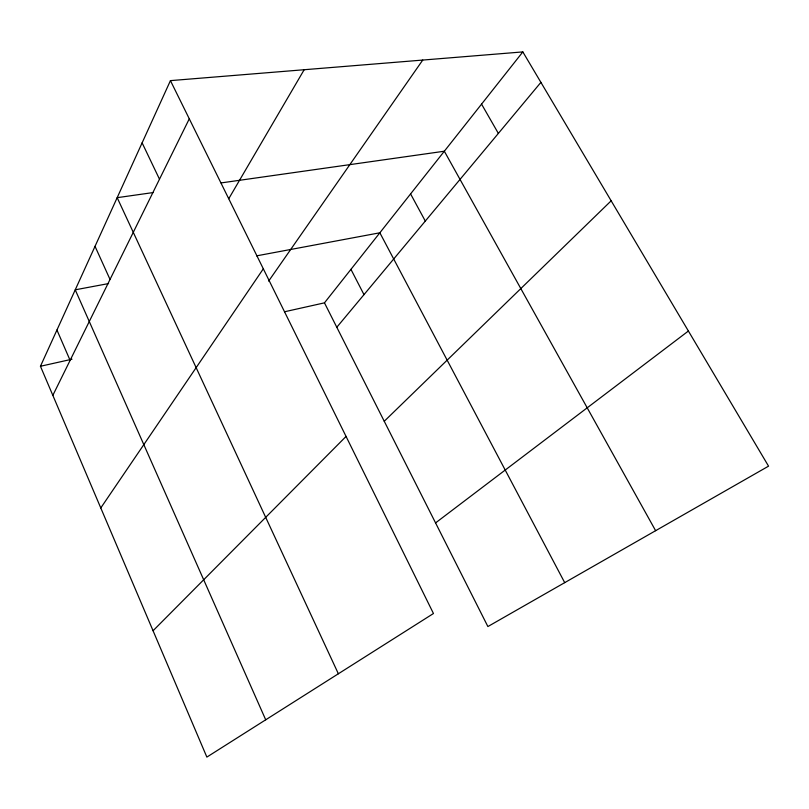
<?xml version="1.0" encoding="UTF-8"?>
<svg xmlns="http://www.w3.org/2000/svg" width="809" height="809" viewBox="0 0 809 809"><rect width="100%" height="100%" fill="white"/><g stroke="black" fill="none" stroke-linecap="round" stroke-linejoin="round"><path stroke-width="1.21" d="M170.436 80.627L433.462 613.515L206.861 757.093L40.45 366.265L170.436 80.627L522.836 51.907L768.55 466.156L487.888 626.55L324.47 302.849L522.836 51.907M52.838 395.358L189.286 118.822M228.765 198.701L304.174 69.726M100.781 507.951L263.319 268.81M268.649 281.097L422.753 60.058M336.797 327.271L540.908 82.366M153.063 630.737L346.06 436.435M384.255 421.267L611.159 200.814M435.566 522.907L688.398 331.023M40.45 366.265L72.001 359.216M284.677 311.738L324.47 302.849M108.568 283.575L75.237 289.814L265.716 719.808M256.605 255.856L379.856 232.79L564.712 582.652M153.144 192.562L117.174 197.669L338.364 673.776M221.059 182.925L444.333 151.222L655.624 530.694M481.557 104.128L498.364 133.414M410.588 193.917L425.301 221.069M350.944 269.357L363.989 294.638M142.121 142.859L159.494 179.204M95.027 246.33L110.034 279.449M56.943 330.021L70.1 360.359"/></g></svg>
